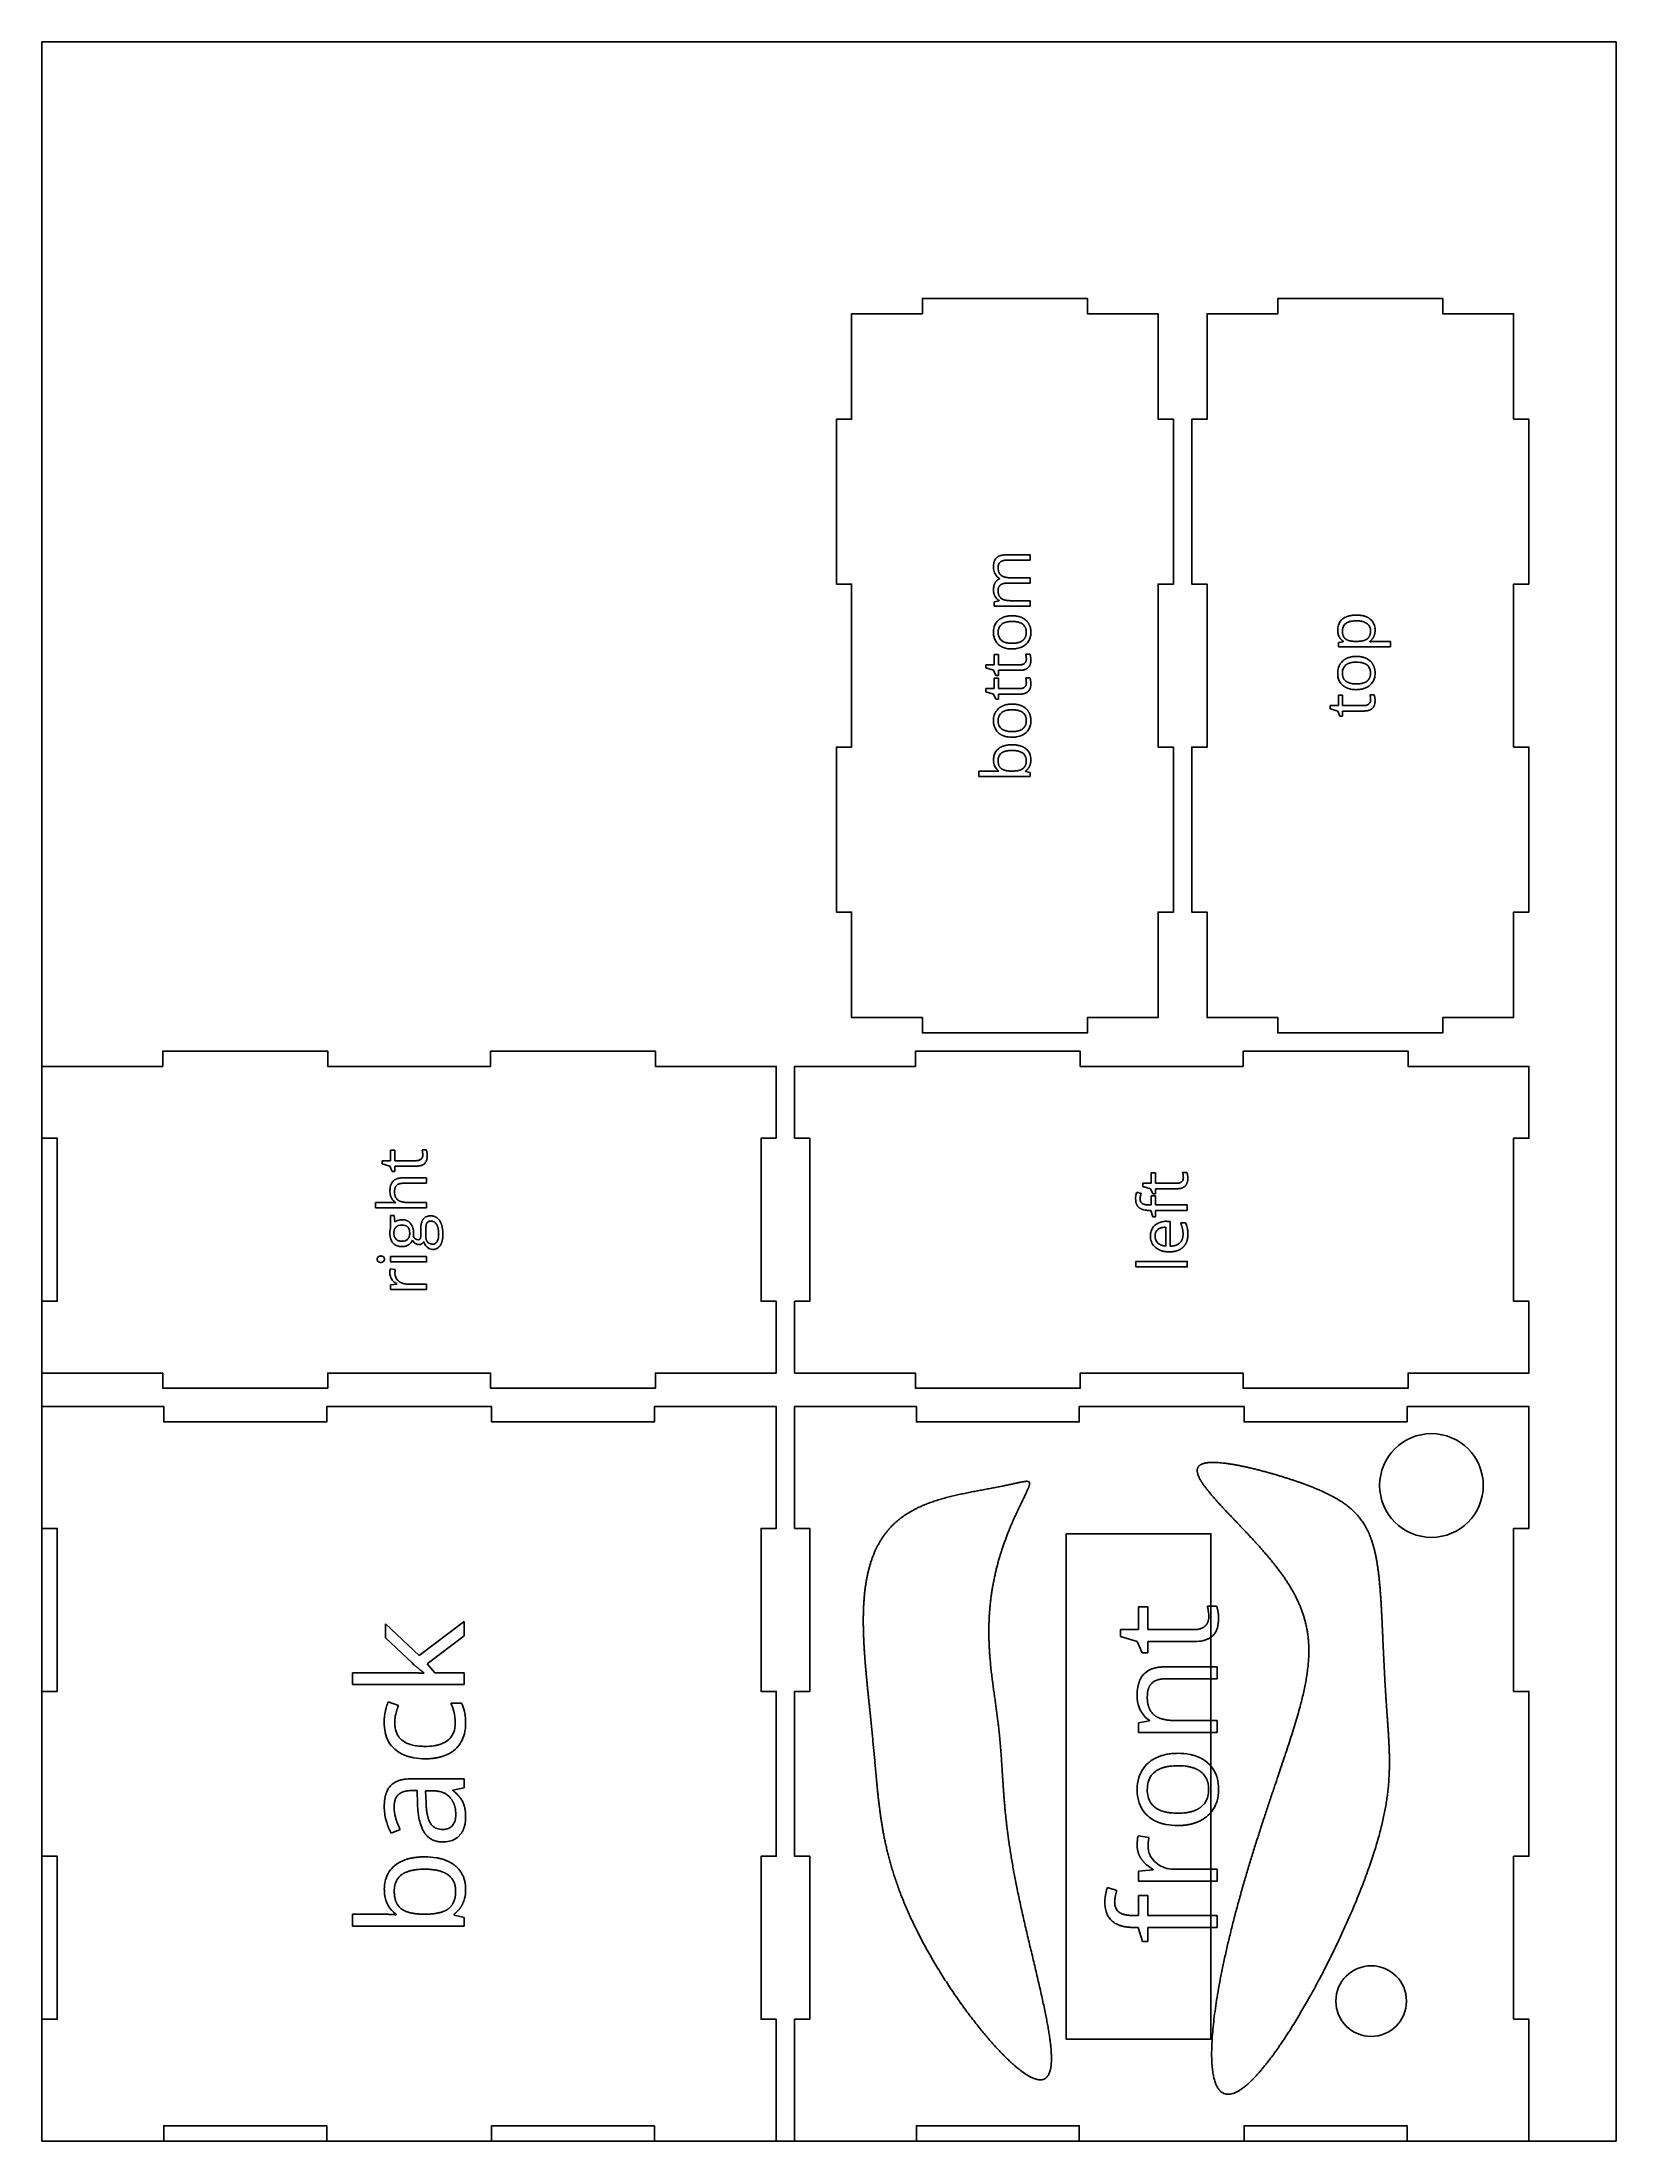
# Model space of a CAD drawing. Header units: millimetres. Extents: x 0 to 225, y 0 to 300.
import ezdxf

# ---------------------------------------------------------------- set-up
doc = ezdxf.new("R2010")
doc.units = ezdxf.units.MM
doc.layers.get('0').update_dxf_attribs({"linetype": 'CONTINUOUS'})

msp = doc.modelspace()

# ---------------------------------------------------------------- linework, layer by layer
for p, q in [((137.9, 226.72), (141.26, 226.72)), ((141.26, 225.94), (137.91, 225.94)), ((141.26, 226.72), (141.26, 225.94)), ((136.88, 223.27), (136.88, 223.3)), ((141.26, 222.65), (137.91, 222.65)), ((138.38, 223.43), (141.26, 223.43)), ((141.26, 223.43), (141.26, 222.65)), ((136.1, 220), (136.81, 220.12)), ((136.1, 219.36), (136.1, 220)), ((141.26, 219.36), (136.1, 219.36)), ((136.81, 220.12), (136.81, 220.16)), ((138.55, 220.14), (141.26, 220.14)), ((141.26, 220.14), (141.26, 219.36)), ((185.31, 214.18), (186.02, 214.29)), ((185.31, 213.55), (185.31, 214.18)), ((192.78, 213.55), (185.31, 213.55)), ((186.02, 214.29), (186.02, 214.33)), ((187.71, 214.33), (187.89, 214.33)), ((189.8, 214.33), (189.8, 214.27)), ((190.66, 214.33), (192.78, 214.33)), ((192.78, 214.33), (192.78, 213.55)), ((134.91, 210.53), (134.91, 210.98)), ((134.91, 210.98), (136.1, 210.98)), ((136.01, 210.2), (134.91, 210.53)), ((136.33, 209.46), (136.01, 210.2)), ((136.1, 210.98), (136.1, 212.47)), ((136.1, 212.47), (136.71, 212.47)), ((136.71, 212.47), (136.71, 210.98)), ((136.71, 210.98), (139.75, 210.98)), ((139.78, 210.2), (136.71, 210.2)), ((136.71, 210.2), (136.71, 209.46)), ((140.62, 212.51), (141.21, 212.51)), ((134.91, 207.12), (134.91, 207.58)), ((134.91, 207.58), (136.1, 207.58)), ((136.01, 206.79), (134.91, 207.12)), ((136.1, 209.07), (136.71, 209.07)), ((136.1, 207.58), (136.1, 209.07)), ((136.71, 209.46), (136.33, 209.46)), ((136.71, 209.07), (136.71, 207.58)), ((136.71, 207.58), (139.75, 207.58)), ((140.62, 209.11), (141.21, 209.11)), ((136.33, 206.06), (136.01, 206.79)), ((136.71, 206.06), (136.33, 206.06)), ((136.71, 206.79), (136.71, 206.06)), ((139.78, 206.79), (136.71, 206.79)), ((184.12, 205.16), (185.31, 205.16)), ((184.12, 204.71), (184.12, 205.16)), ((185.22, 204.38), (184.12, 204.71)), ((185.54, 203.64), (185.22, 204.38)), ((185.31, 205.16), (185.31, 206.66)), ((185.31, 206.66), (185.92, 206.66)), ((185.92, 206.66), (185.92, 205.16)), ((185.92, 205.16), (188.95, 205.16)), ((188.99, 204.38), (185.92, 204.38)), ((185.92, 204.38), (185.92, 203.64)), ((189.82, 206.69), (190.42, 206.69)), ((185.92, 203.64), (185.54, 203.64)), ((133.94, 195.01), (133.94, 195.79)), ((133.94, 195.79), (135.72, 195.79)), ((141.26, 195.01), (133.94, 195.01)), ((136.79, 195.76), (136.79, 195.79)), ((140.6, 195.79), (140.6, 195.74)), ((140.6, 195.74), (141.26, 195.57)), ((141.26, 195.57), (141.26, 195.01)), ((49.83, 141.6), (50.43, 141.6)), ((49.83, 140.11), (49.83, 141.6)), ((50.43, 141.6), (50.43, 140.11)), ((54.34, 141.64), (54.94, 141.64)), ((48.63, 140.11), (49.83, 140.11)), ((48.63, 139.66), (48.63, 140.11)), ((49.73, 139.33), (48.63, 139.66)), ((50.06, 138.59), (49.73, 139.33)), ((50.43, 138.59), (50.06, 138.59)), ((50.43, 140.11), (53.47, 140.11)), ((53.5, 139.33), (50.43, 139.33)), ((50.43, 139.33), (50.43, 138.59)), ((158.54, 136.88), (158.54, 138.37)), ((158.54, 138.37), (159.15, 138.37)), ((159.15, 138.37), (159.15, 136.88)), ((163.06, 138.41), (163.65, 138.41)), ((51.62, 137.66), (54.98, 137.66)), ((54.98, 136.88), (51.65, 136.88)), ((54.98, 137.66), (54.98, 136.88)), ((156.49, 135.63), (157.12, 135.42)), ((157.35, 136.88), (158.54, 136.88)), ((157.35, 136.43), (157.35, 136.88)), ((158.45, 136.1), (157.35, 136.43)), ((158.77, 135.36), (158.45, 136.1)), ((158.54, 133.79), (158.54, 135.1)), ((158.54, 135.1), (159.15, 135.1)), ((159.15, 135.36), (158.77, 135.36)), ((159.15, 136.88), (162.19, 136.88)), ((159.15, 136.1), (159.15, 135.36)), ((162.22, 136.1), (159.15, 136.1)), ((159.15, 135.1), (159.15, 133.79)), ((47.66, 133.35), (47.66, 134.14)), ((47.66, 134.14), (49.88, 134.14)), ((54.98, 133.35), (47.66, 133.35)), ((49.83, 130.51), (49.83, 132.3)), ((49.83, 132.3), (50.32, 132.3)), ((50.32, 132.3), (50.43, 131.34)), ((50.54, 134.1), (50.54, 134.15)), ((52.29, 134.14), (54.98, 134.14)), ((54.98, 134.14), (54.98, 133.35)), ((158.21, 133.79), (158.54, 133.79)), ((158.52, 133.01), (158.23, 133.01)), ((158.8, 132.08), (158.52, 133.01)), ((159.15, 132.08), (158.8, 132.08)), ((159.15, 133.79), (163.7, 133.79)), ((159.15, 133.01), (159.15, 132.08)), ((163.7, 133.01), (159.15, 133.01)), ((163.7, 133.79), (163.7, 133.01)), ((54.16, 129.58), (54.16, 130.49)), ((54.87, 130.24), (54.87, 129.31)), ((160.63, 127.91), (160.63, 130.61)), ((160.77, 131.44), (161.26, 131.44)), ((161.26, 131.44), (161.26, 127.89)), ((162.76, 131.22), (163.46, 131.22)), ((49.79, 124.67), (50.51, 124.56)), ((49.83, 122.35), (50.78, 122.44)), ((49.83, 121.7), (49.83, 122.35)), ((54.98, 121.7), (49.83, 121.7)), ((50.78, 122.44), (50.78, 122.48)), ((52.22, 122.48), (54.98, 122.48)), ((54.98, 122.48), (54.98, 121.7)), ((156.75, 76.36), (158.08, 76.36)), ((156.75, 73.1), (156.75, 76.36)), ((158.08, 76.36), (158.08, 73.1)), ((166.59, 76.44), (167.89, 76.44)), ((49.12, 73.92), (53.9, 69.37)), ((49.12, 71.9), (49.12, 73.92)), ((53.9, 69.37), (60.35, 74.24)), ((60.35, 72.18), (55.04, 68.21)), ((60.35, 74.24), (60.35, 72.18)), ((154.15, 73.1), (156.75, 73.1)), ((154.15, 72.11), (154.15, 73.1)), ((156.55, 71.4), (154.15, 72.11)), ((158.08, 73.1), (164.69, 73.1)), ((52.96, 68.28), (49.12, 71.9)), ((157.26, 69.79), (156.55, 71.4)), ((158.08, 69.79), (157.26, 69.79)), ((158.08, 71.4), (158.08, 69.79)), ((164.76, 71.4), (158.08, 71.4)), ((44.4, 65.25), (44.4, 66.93)), ((44.4, 66.93), (52.86, 66.93)), ((54.6, 66.85), (54.6, 66.93)), ((55.04, 68.21), (56.15, 66.93)), ((56.15, 66.93), (60.35, 66.93)), ((60.35, 66.93), (60.35, 65.25)), ((160.66, 67.78), (167.99, 67.78)), ((167.99, 66.08), (160.72, 66.08)), ((167.99, 67.78), (167.99, 66.08)), ((60.35, 65.25), (44.4, 65.25)), ((49.5, 62.75), (50.94, 62.23)), ((58.47, 62.59), (59.97, 62.59)), ((156.75, 59.77), (158.29, 60.05)), ((158.29, 60.05), (158.29, 60.13)), ((162.1, 60.09), (167.99, 60.09)), ((167.99, 60.09), (167.99, 58.39)), ((156.75, 58.39), (156.75, 59.77)), ((167.99, 58.39), (156.75, 58.39)), ((52.69, 51.75), (60.35, 51.75)), ((60.35, 51.75), (60.35, 50.49)), ((53.62, 50.09), (52.92, 50.09)), ((53.68, 48.19), (53.62, 50.09)), ((54.83, 50.05), (54.9, 48.35)), ((55.84, 50.05), (54.83, 50.05)), ((60.35, 50.49), (58.75, 50.15)), ((58.75, 50.15), (58.75, 50.07)), ((51.2, 44.53), (49.9, 44)), ((156.67, 43.61), (158.25, 43.37)), ((152.29, 36.24), (153.65, 35.8)), ((156.75, 38.55), (158.84, 38.74)), ((156.75, 37.14), (156.75, 38.55)), ((167.99, 37.14), (156.75, 37.14)), ((158.84, 38.74), (158.84, 38.82)), ((161.96, 38.84), (167.99, 38.84)), ((167.99, 38.84), (167.99, 37.14)), ((156.75, 35.09), (158.08, 35.09)), ((156.75, 32.23), (156.75, 35.09)), ((158.08, 35.09), (158.08, 32.23)), ((44.4, 30.72), (44.4, 32.42)), ((44.4, 32.42), (48.28, 32.42)), ((60.35, 30.72), (44.4, 30.72)), ((50.61, 32.34), (50.61, 32.42)), ((58.91, 32.42), (58.91, 32.3)), ((58.91, 32.3), (60.35, 31.94)), ((60.35, 31.94), (60.35, 30.72)), ((156.03, 32.23), (156.75, 32.23)), ((156.69, 30.53), (156.07, 30.53)), ((157.31, 28.52), (156.69, 30.53)), ((158.08, 32.23), (167.99, 32.23)), ((158.08, 30.53), (158.08, 28.52)), ((167.99, 30.53), (158.08, 30.53)), ((167.99, 32.23), (167.99, 30.53)), ((158.08, 28.52), (157.31, 28.52))]:
    msp.add_line(p, q)
for points in [[(225, 0), (225, 300), (0, 300), (0, 0)], [(113.56, 222.51), (115.74, 222.51), (115.74, 199.22), (113.56, 199.22), (113.56, 175.65), (115.74, 175.65), (115.74, 160.57), (125.86, 160.57), (125.86, 158.38), (149.43, 158.38), (149.43, 160.57), (159.55, 160.57), (159.55, 175.65), (161.74, 175.65), (161.74, 199.22), (159.55, 199.22), (159.55, 222.51), (161.74, 222.51), (161.74, 246.08), (159.55, 246.08), (159.55, 261.16), (149.43, 261.16), (149.43, 263.34), (125.86, 263.34), (125.86, 261.16), (115.74, 261.16), (115.74, 246.08), (113.56, 246.08)], [(212.54, 175.65), (212.54, 199.22), (210.36, 199.22), (210.36, 222.51), (212.54, 222.51), (212.54, 246.08), (210.36, 246.08), (210.36, 261.16), (200.23, 261.16), (200.23, 263.34), (176.67, 263.34), (176.67, 261.16), (166.54, 261.16), (166.54, 246.08), (164.36, 246.08), (164.36, 222.51), (166.54, 222.51), (166.54, 199.22), (164.36, 199.22), (164.36, 175.65), (166.54, 175.65), (166.54, 160.57), (176.67, 160.57), (176.67, 158.38), (200.23, 158.38), (200.23, 160.57), (210.36, 160.57), (210.36, 175.65)], [(104.96, 143.32), (104.96, 153.58), (87.69, 153.58), (87.69, 155.76), (64.12, 155.76), (64.12, 153.58), (40.84, 153.58), (40.84, 155.76), (17.27, 155.76), (17.27, 153.58), (0, 153.58), (0, 143.32), (2.18, 143.32), (2.18, 120.03), (0, 120.03), (0, 109.76), (17.27, 109.76), (17.27, 107.58), (40.84, 107.58), (40.84, 109.76), (64.12, 109.76), (64.12, 107.58), (87.69, 107.58), (87.69, 109.76), (104.96, 109.76), (104.96, 120.03), (102.78, 120.03), (102.78, 143.32)], [(124.85, 153.58), (107.58, 153.58), (107.58, 143.32), (109.76, 143.32), (109.76, 120.03), (107.58, 120.03), (107.58, 109.76), (124.85, 109.76), (124.85, 107.58), (148.42, 107.58), (148.42, 109.76), (171.7, 109.76), (171.7, 107.58), (195.27, 107.58), (195.27, 109.76), (212.54, 109.76), (212.54, 120.03), (210.36, 120.03), (210.36, 143.32), (212.54, 143.32), (212.54, 153.58), (195.27, 153.58), (195.27, 155.76), (171.7, 155.76), (171.7, 153.58), (148.42, 153.58), (148.42, 155.76), (124.85, 155.76)], [(54.98, 126.42), (54.98, 125.64), (49.83, 125.64), (49.83, 126.42)], [(156.38, 124.93), (156.38, 125.71), (163.7, 125.71), (163.7, 124.93)], [(2.18, 64.26), (0, 64.26), (0, 40.7), (2.18, 40.7), (2.18, 17.41), (0, 17.41), (0, 0), (17.41, 0), (17.41, 2.18), (40.7, 2.18), (40.7, 0), (64.26, 0), (64.26, 2.18), (87.55, 2.18), (87.55, 0), (104.96, 0), (104.96, 17.41), (102.78, 17.41), (102.78, 40.7), (104.96, 40.7), (104.96, 64.26), (102.78, 64.26), (102.78, 87.55), (104.96, 87.55), (104.96, 104.96), (87.55, 104.96), (87.55, 102.78), (64.26, 102.78), (64.26, 104.96), (40.7, 104.96), (40.7, 102.78), (17.41, 102.78), (17.41, 104.96), (0, 104.96), (0, 87.55), (2.18, 87.55)], [(195.13, 104.96), (195.13, 102.78), (171.84, 102.78), (171.84, 104.96), (148.28, 104.96), (148.28, 102.78), (124.99, 102.78), (124.99, 104.96), (107.58, 104.96), (107.58, 87.55), (109.76, 87.55), (109.76, 64.26), (107.58, 64.26), (107.58, 40.7), (109.76, 40.7), (109.76, 17.41), (107.58, 17.41), (107.58, 0), (124.99, 0), (124.99, 2.18), (148.28, 2.18), (148.28, 0), (171.84, 0), (171.84, 2.18), (195.13, 2.18), (195.13, 0), (212.54, 0), (212.54, 17.41), (210.36, 17.41), (210.36, 40.7), (212.54, 40.7), (212.54, 64.26), (210.36, 64.26), (210.36, 87.55), (212.54, 87.55), (212.54, 104.96)], [(146.38, 86.79), (167.1, 86.79), (167.1, 14.57), (146.38, 14.57)]]:
    msp.add_lwpolyline(points, close=True)
for centre, radius in [((198.62, 93.69), 7.41), ((190, 20), 5.05)]:
    msp.add_circle(centre, radius)
at = {"extrusion": (0, 0, -1)}
for centre, radius, start, end in [((-137.36, 225.36), 1.29, 27.3455, 45.7643), ((-137.52, 225.05), 0.822, 16.8682, 48.9861), ((-137.88, 223.13), 3.58, 82.2913, 90.2641), ((-138.47, 224.97), 2.47, -6.292, 0.0351), ((-138.57, 221.71), 2.56, -0.5195, 12.4742), ((-137.99, 224.9), 1.98, 332.0013, 354.1317), ((-137.97, 224.9), 1.96, 329.978, 331.762), ((-137.7, 224.72), 1.63, 299.849, 330.6424), ((-138.49, 224.86), 1.81, -0.2651, 3.9881), ((-138.68, 224.84), 2.01, -11.2354, 0.5146), ((-137.9, 224.78), 1.29, 288.7422, 308.938), ((-138.38, 227.81), 4.38, 269.9485, 270.0515), ((-137.59, 221.48), 1.53, 300.4789, 332.9063), ((-137.74, 221.29), 1.02, 307.7416, 326.3289), ((-137.9, 221.53), 1.31, 288.5285, 306.8541), ((-138.54, 225.58), 5.44, 269.8622, 271.7858), ((-138.63, 215.66), 2.62, -0.5203, 16.5248), ((-138.08, 215.82), 2.04, 16.7512, 48.8112), ((-137.97, 215.77), 1.28, 9.6014, 52.012), ((-138.68, 213.41), 4.58, 88.4183, 89.9687), ((-138.69, 213.07), 4.11, 89.8169, 96.4727), ((-139.18, 215.45), 1.68, 107.3814, 127.0024), ((-139.42, 215.78), 1.26, 127.339, 165.4156), ((-139.19, 215.74), 2.18, 120.2451, 131.8586), ((-138.89, 215.64), 1.81, 165.2865, 180.5648), ((-187.61, 215.97), 2.39, -0.5371, 15.8432), ((-187.01, 216.14), 1.77, 15.9673, 51.9456), ((-187.56, 215.84), 1.68, -0.2049, 5.8506), ((-187.1, 215.91), 1.22, 4.8091, 54.5838), ((-187.36, 215.68), 2.35, 52.0922, 73.6543), ((-187.37, 215.56), 1.66, 54.0797, 70.0692), ((-187.85, 213.34), 3.94, 82.169, 90.3204), ((-187.88, 213), 5.09, 85.0175, 90.0222), ((-188.3, 215.34), 1.89, 105.9239, 124.4869), ((-188.49, 215.61), 1.56, 124.1476, 125.9935), ((-188.59, 215.87), 1.32, 157.9589, 180.778), ((-188.71, 216.07), 1.85, 128.596, 175.9214), ((-187.91, 215.94), 2.65, 174.2989, 179.9188), ((-139.04, 215.62), 3.03, -10.1195, 0.2273), ((-138.1, 215.42), 2.07, 312.0068, 350.819), ((-138.64, 215.62), 1.97, -0.3108, 10.6762), ((-138.53, 215.59), 1.86, -13.8745, 0.5312), ((-137.94, 215.44), 1.24, 307.7004, 346.5301), ((-138.15, 215.74), 1.62, 287.5599, 307.0424), ((-138.65, 217.31), 4.06, 269.6449, 280.7901), ((-138.69, 217.16), 3.91, 260.8427, 270.1555), ((-138.86, 216.16), 2.89, 244.7286, 261.1278), ((-139.2, 215.77), 1.64, 233.0656, 249.8809), ((-138.99, 215.86), 2.57, 241.6786, 244.4777), ((-139.22, 215.47), 2.11, 211.3221, 242.1989), ((-139.17, 215.5), 2.18, 196.7237, 211.1633), ((-138.85, 215.59), 2.51, 179.6206, 196.4852), ((-187.75, 215.94), 2.53, -7.9723, 0.1396), ((-187.18, 215.85), 1.96, 335.0863, 352.2693), ((-186.87, 215.73), 1.63, 317.6576, 334.5579), ((-187.23, 216.05), 2.1, 305.1014, 317.6576), ((-187.91, 219.49), 5.16, 264.318, 270.2488), ((-188.73, 215.63), 1.18, 232.6277, 241.6376), ((-190.72, 206.94), 7.39, 82.8517, 87.1076), ((-187.4, 215.85), 2.51, 180.0318, 183.7014), ((-190.68, 208.13), 6.19, 86.95, 89.8198), ((-139.76, 212.55), 1.57, 260.2478, 270.3797), ((-139.96, 211.77), 0.757, 228.6647, 243.9593), ((-139.98, 211.74), 0.726, 187.6423, 228.4099), ((-139.48, 212.22), 1.17, 165.7514, 166.2789), ((-139.67, 211.8), 1.04, 179.9249, 188.7816), ((-140.52, 212.18), 0.769, 154.8428, 162.1265), ((-139.35, 211.64), 2, 177.731, 178.4817), ((-187.84, 209.84), 2.62, -0.5203, 16.5248), ((-187.28, 210), 2.04, 16.7507, 48.811), ((-187.85, 209.81), 1.97, -0.3108, 10.6762), ((-187.18, 209.96), 1.28, 9.6014, 52.012), ((-187.89, 207.59), 4.58, 88.4183, 89.9687), ((-187.9, 207.25), 4.11, 89.8169, 96.4727), ((-188.38, 209.63), 1.68, 107.3817, 127.0033), ((-188.63, 209.97), 1.26, 127.34, 165.4162), ((-188.4, 209.92), 2.18, 120.2464, 131.8601), ((-188.09, 209.82), 1.81, 165.2865, 180.5644), ((-139.76, 209.15), 1.57, 260.245, 270.377), ((-139.96, 208.37), 0.757, 228.6613, 243.9565), ((-139.98, 208.34), 0.726, 187.7219, 228.4241), ((-139.48, 208.82), 1.17, 165.7514, 166.2789), ((-139.67, 208.4), 1.04, 179.8779, 188.7822), ((-140.52, 208.78), 0.769, 155, 162.3448), ((-139.35, 208.24), 2, 177.7792, 178.5547), ((-188.25, 209.81), 3.03, -10.1195, 0.2273), ((-187.3, 209.6), 2.07, 312.0068, 350.819), ((-187.74, 209.78), 1.86, -13.8745, 0.5308), ((-187.14, 209.62), 1.24, 307.7004, 346.5301), ((-187.36, 209.93), 1.62, 287.5611, 307.0438), ((-187.86, 211.49), 4.06, 269.6449, 280.7901), ((-187.9, 211.35), 3.91, 260.8415, 270.1543), ((-188.07, 210.34), 2.89, 244.7295, 261.1286), ((-188.41, 209.95), 1.64, 233.0656, 249.8809), ((-188.2, 210.05), 2.57, 241.6786, 244.4777), ((-188.43, 209.66), 2.11, 211.3221, 242.1989), ((-188.38, 209.68), 2.18, 196.7237, 211.1633), ((-188.05, 209.77), 2.51, 179.6206, 196.4852), ((-138.08, 203.19), 2.04, 16.7856, 48.8244), ((-137.97, 203.15), 1.28, 9.5555, 52.0023), ((-138.68, 200.78), 4.58, 88.4183, 89.9687), ((-138.69, 200.45), 4.11, 89.8185, 96.4743), ((-139.18, 202.82), 1.68, 107.3099, 126.9169), ((-139.42, 203.16), 1.26, 127.3553, 165.4671), ((-139.19, 203.11), 2.18, 120.2451, 131.8586), ((-188.96, 206.73), 1.57, 260.245, 270.377), ((-189.17, 205.95), 0.757, 228.6647, 243.9593), ((-189.19, 205.93), 0.726, 187.6423, 228.4099), ((-188.69, 206.41), 1.17, 165.7346, 166.2615), ((-188.87, 205.99), 1.04, 179.9249, 188.7816), ((-189.73, 206.37), 0.769, 154.8428, 162.1265), ((-188.56, 205.82), 2, 177.731, 178.4817), ((-138.63, 203.04), 2.62, -0.5203, 16.5248), ((-139.04, 203), 3.03, -10.1195, 0.2276), ((-138.1, 202.8), 2.07, 312.0068, 350.8186), ((-138.64, 203), 1.97, -0.2863, 10.6755), ((-138.53, 202.97), 1.86, -13.8745, 0.5308), ((-137.94, 202.81), 1.24, 307.7152, 346.5804), ((-138.15, 203.12), 1.62, 287.5611, 307.0438), ((-139.2, 203.14), 1.64, 233.0641, 249.8796), ((-139.22, 202.85), 2.11, 211.3214, 242.1985), ((-138.89, 203.01), 1.81, 165.2865, 180.5644), ((-139.17, 202.88), 2.18, 196.7719, 211.1901), ((-138.85, 202.96), 2.51, 179.6012, 196.4857), ((-138.41, 197.43), 2.39, -0.532, 15.7889), ((-137.83, 197.59), 1.79, 15.9021, 51.4271), ((-137.83, 197.46), 1.14, 10.1927, 54.4358), ((-138.65, 204.69), 4.06, 269.5818, 280.7258), ((-138.66, 194.54), 5.01, 84.648, 90.1857), ((-138.69, 204.54), 3.91, 260.9212, 270.233), ((-138.86, 203.53), 2.89, 244.6685, 261.0728), ((-139.19, 196.89), 1.79, 106.3554, 123.2994), ((-138.99, 203.24), 2.57, 241.6841, 244.4831), ((-139.56, 197.45), 1.12, 123.1436, 163.986), ((-139.5, 197.54), 1.85, 128.596, 175.9214), ((-138.69, 197.41), 2.67, -6.8821, 0.057), ((-137.81, 197.25), 1.78, 304.9202, 354.8369), ((-138.48, 197.31), 1.81, -0.4132, 11.2962), ((-138.69, 200.96), 5.16, 264.2235, 270.1549), ((-139.52, 197.09), 1.18, 232.6277, 241.6376), ((-139.14, 197.33), 1.56, 164.1137, 180.5764), ((-138.19, 197.32), 2.51, 180.0119, 183.7013), ((-138.71, 197.41), 2.65, 174.2991, 179.938), ((-53.2, 141.35), 1.17, 165.7002, 166.2273), ((-54.24, 141.32), 0.769, 154.9976, 162.3415), ((-53.48, 141.68), 1.57, 260.2462, 270.3463), ((-53.68, 140.9), 0.757, 228.6609, 243.9558), ((-53.7, 140.87), 0.726, 187.6421, 228.4095), ((-53.39, 140.93), 1.04, 179.6155, 188.4679), ((-53.08, 140.83), 2, 179.6125, 180.3875), ((-161.92, 138.12), 1.17, 165.7346, 166.2615), ((-162.96, 138.09), 0.769, 154.8404, 162.1232), ((-52.91, 135.79), 3.17, -0.323, 9.3361), ((-52.76, 135.68), 2.36, -10.3547, 0.4157), ((-51.33, 135.91), 0.929, 47.6737, 67.3092), ((-158.84, 134.65), 2.52, 0.2907, 8.418), ((-161.33, 134.17), 5.06, 13.962, 16.7649), ((-162.2, 138.45), 1.57, 260.2462, 270.3465), ((-162.4, 137.67), 0.757, 228.4385, 243.7704), ((-162.42, 137.64), 0.726, 187.7207, 228.4239), ((-162.11, 137.7), 1.04, 179.6155, 188.4679), ((-161.79, 137.61), 2, 179.6249, 180.3751), ((-51.66, 135.66), 1.91, 329.5858, 333.3213), ((-51.37, 135.47), 1.56, 301.997, 330.1478), ((-50.11, 131.07), 3.06, 95.0802, 98.0814), ((-51.55, 135.34), 1.09, 310.3872, 331.5917), ((-55.42, 131.08), 1.14, 38.1155, 81.4221), ((-55.53, 130.51), 1.72, 80.3114, 90.3005), ((-158.7, 134.65), 2.37, -9.8501, 0.4222), ((-158.65, 134.65), 1.68, 0.2019, 6.9227), ((-158.03, 134.64), 1.05, -13.244, 0.6509), ((-157.66, 134.55), 0.676, 305.6252, 347.225), ((-157.78, 134.74), 0.904, 287.8393, 304.9609), ((-158.19, 136.17), 3.17, 269.3575, 282.4511), ((-158.21, 137.47), 3.69, 269.9452, 271.764), ((-53.18, 129.78), 3.45, -4.0788, 0.0015), ((-51.94, 129.74), 1.64, -11.255, 0.5145), ((-51.22, 130.35), 1.27, 51.5796, 60.48), ((-51.23, 129.54), 0.899, 314.9496, 327.4092), ((-51.4, 130.17), 1.5, 69.1268, 83.2609), ((-51.44, 129.23), 1.68, 74.9244, 90.77), ((-51.46, 129.75), 1.93, 82.8874, 90.0385), ((-51.48, 129.33), 1.58, 89.2486, 104.5592), ((-50.87, 129.79), 1.7, 165.6036, 180.7549), ((-51.36, 130.03), 1.73, 139.3869, 165.1021), ((-51, 129.69), 2.12, 186.4306, 190.3208), ((-54.32, 129.95), 1.39, 321.5378, 332.5428), ((-50.61, 129.74), 2.51, 179.939, 186.5924), ((-49.73, 129.74), 3.39, 177.0918, 180.0434), ((-53.59, 129.25), 0.548, 195.2298, 209.0765), ((-57.36, 130.51), 3.2, -0.2524, 8.4825), ((-59.84, 130.25), 4.97, -0.0738, 3.5637), ((-56.66, 129.3), 1.8, -9.9696, 0.3919), ((-55.45, 130.96), 0.493, 31.8555, 58.4566), ((-55.6, 130.42), 1.06, 79.0462, 90.4772), ((-52.77, 129.54), 3.94, 179.9555, 180.0445), ((-55.32, 130.49), 1.86, 144.5089, 145.4954), ((-51.11, 129.57), 6.19, 173.393, 180.2553), ((-52.92, 129.52), 4.38, 179.7234, 187.4293), ((-160.83, 129.37), 2.38, -0.5182, 15.8147), ((-161.21, 129.34), 2.76, -3.8133, 0.141), ((-160.45, 129.24), 2, 309.4546, 357.5246), ((-160.28, 129.52), 1.81, 15.9677, 48.7796), ((-160.52, 129.24), 2.18, 48.8219, 78.3693), ((-160.71, 129.34), 1.61, -0.2853, 10.3699), ((-160.64, 129.32), 1.54, -16.21, 0.5475), ((-160.19, 129.46), 1.07, 9.3192, 49.8527), ((-160.27, 129.35), 1.21, 50.3917, 66.6242), ((-160.75, 128.27), 3.18, 77.9573, 90.3897), ((-160.61, 127.95), 2.66, 81.0564, 90.3067), ((-159.16, 129.36), 4.69, 156.52, 162.1127), ((-160.21, 129.7), 3.59, 162.1985, 168.0783), ((-160.51, 129.77), 3.28, 168.2798, 174.0436), ((-48.51, 126.04), 0.597, 355.562, 359.3413), ((-48.55, 126.09), 0.381, 117.6168, 136.2801), ((-48.5, 126.04), 0.456, 135.7547, 180.8554), ((-48.46, 126.03), 0.496, 179.4809, 199.6339), ((-51.43, 129.44), 1.66, 318.4643, 343.7877), ((-51.29, 129.34), 1.48, 282.6731, 317.6793), ((-51.25, 129.57), 0.937, 286.9642, 314.425), ((-51.48, 130.09), 2.26, 269.5153, 283.1844), ((-51.47, 130.66), 2.05, 269.6796, 274.4344), ((-51.49, 130.13), 1.52, 258.4912, 270.553), ((-51.49, 129.81), 1.97, 266.1794, 269.8395), ((-51.54, 129.45), 1.62, 237.733, 266.9892), ((-51.68, 129.47), 0.836, 222.1345, 235.9612), ((-51.49, 129.52), 1.7, 234.1883, 237.6076), ((-51.69, 129.26), 1.37, 202.5212, 234.8191), ((-55.05, 130.02), 2.45, 324.3973, 328.5335), ((-53.83, 128.91), 0.791, 288.7289, 305.5615), ((-53.75, 129.4), 0.588, 269.7429, 302.4374), ((-53.85, 129.01), 0.894, 269.3939, 288.18), ((-53.75, 129.21), 0.404, 251.4665, 270.598), ((-53.87, 129.01), 0.897, 267.4326, 270.3902), ((-53.88, 128.84), 0.724, 234.6808, 267.8383), ((-53.7, 129.22), 0.433, 212.8825, 214.5481), ((-53.73, 129.02), 0.963, 231.5737, 233.2794), ((-53.84, 128.91), 0.811, 204.5068, 233.3919), ((-56.47, 128.99), 1.93, 335.8102, 347.6373), ((-55.95, 128.75), 1.36, 311.6205, 336.1594), ((-55.84, 128.62), 1.19, 268.9978, 311.6284), ((-55.74, 129.02), 0.823, 280.9408, 319.1719), ((-55.84, 129.43), 1.25, 269.6245, 281.7586), ((-55.86, 128.97), 0.784, 249.1008, 270.8076), ((-55.87, 129.08), 1.65, 267.337, 270.3726), ((-55.41, 129.18), 1.25, 195.5324, 210.9037), ((-160.31, 129.23), 1.19, 312.0904, 343.5043), ((-160.67, 129.47), 2.31, 301.0876, 309.8922), ((-160.54, 129.49), 1.54, 289.4904, 311.9804), ((-160.91, 130.85), 2.95, 275.4044, 278.0179), ((-161.65, 129.43), 1.47, 227.4586, 243.6891), ((-48.36, 126.01), 0.452, 316.5729, 357.4057), ((-48.3, 125.96), 0.365, 294.0394, 316.1175), ((-48.43, 126.44), 0.866, 269.7711, 279.2937), ((-48.43, 126.49), 0.922, 264.4187, 269.9074), ((-48.51, 126.01), 0.438, 200.0978, 224.7634), ((-53.32, 124.06), 3.59, -0.0678, 5.0612), ((-51.29, 124.05), 1.56, -34.4684, 0.2865), ((-52.35, 124.15), 2.62, 4.9812, 11.5163), ((-51.67, 124.3), 2.02, 310.6628, 325.8521), ((-52.27, 124), 1.83, -0.1189, 2.5047), ((-51.8, 123.99), 1.35, -47.0734, 0.3989), ((-53.87, 123.82), 3.44, 8.3197, 12.5037), ((-52.17, 124.32), 1.85, 311.3466, 314.5595), ((-52.08, 124.77), 2.64, 299.3716, 310.5472), ((-157.63, 74.35), 9.2, 169.5615, 171.117), ((-161.63, 74.98), 5.15, 171.1726, 171.7623), ((-161.2, 74.91), 5.59, 171.7002, 180.1215), ((-166.37, 75.72), 1.67, 154.7205, 162.0277), ((-160.83, 74.43), 7.38, 170.6603, 174.4252), ((-164.71, 76.52), 3.43, 260.2975, 270.4094), ((-165.15, 74.82), 1.65, 228.583, 243.8459), ((-163.75, 74.59), 4.44, 179.1265, 196.2226), ((-163.83, 74.68), 4.36, 179.6216, 180.3784), ((-164.82, 76.74), 5.35, 257.1486, 270.6374), ((-77.26, 95.59), 36.56, 310.7131, 311.659), ((-159.75, 64.65), 3.06, 25.0878, 43.4049), ((-159.64, 64.69), 2.95, 44.3898, 70.616), ((-163.27, 63.74), 6.72, -0.3544, 9.4399), ((-162.12, 63.69), 5.57, -4.653, 0.0953), ((-161.16, 63.59), 4.61, 334.4443, 355.6667), ((-162.51, 63.51), 4.51, -0.153, 5.9712), ((-163.14, 63.46), 5.15, -10.3627, 0.424), ((-160.04, 63.96), 2.02, 47.64, 67.2727), ((-56.59, 59.85), 7.68, 0.068, 12.246), ((-57.4, 59.71), 8.49, 11.9989, 15.2737), ((-57.42, 59.46), 7.03, 8.2448, 12.6776), ((-59.39, 59.03), 9.04, 12.5863, 15.2557), ((-57.98, 59.43), 7.57, 15.1398, 21.6937), ((-50.33, 59.24), 8.79, 157.6385, 163.9572), ((-51.95, 59.67), 7.12, 163.7165, 179.7379), ((-55.66, 60.4), 4.84, 153.0797, 167.9825), ((-160.74, 63.4), 4.14, 332.3622, 334.1612), ((-160.14, 63.04), 3.45, 302.3398, 333.0537), ((-160.52, 62.73), 2.4, 310.7803, 331.4276), ((-162.09, 70.99), 10.9, 269.9773, 271.9198), ((-55.59, 59.81), 6.68, -12.1828, 0.408), ((-53.38, 59.28), 4.41, 311.6932, 348.5136), ((-54.19, 59.81), 3.77, 0.1757, 2.472), ((-55.86, 60.06), 3.53, 233.3424, 249.5731), ((-56.34, 59.39), 2.7, 188.688, 233.012), ((-54.95, 59.69), 4.12, 179.7511, 189.8904), ((-56.18, 59.19), 4.31, 193.2022, 228.2024), ((-54.2, 59.7), 6.36, 179.5381, 193.6039), ((-53.55, 59.51), 4.69, 297.3001, 311.3391), ((-54.75, 64.02), 9.39, 269.6453, 280.1196), ((-54.75, 65.8), 9.4, 269.7927, 275.417), ((-54.83, 64.64), 8.24, 261.9424, 270.3137), ((-54.81, 64.92), 10.29, 265.9782, 270.0192), ((-55.82, 59.68), 4.92, 228.8369, 253.9536), ((-161.05, 50.66), 4.45, 16.7927, 48.8613), ((-162.42, 46.62), 8.79, 89.6221, 100.8302), ((-163.48, 50.49), 4.75, 120.2397, 131.8528), ((-163.62, 50.65), 4.54, 131.9953, 171.0997), ((-51.79, 48.94), 2.69, 43.3148, 70.7395), ((-52.66, 45.06), 6.7, 83.3197, 90.1819), ((-162.27, 50.33), 5.72, -0.5874, 16.4637), ((-162.29, 50.24), 4.29, -0.288, 10.6777), ((-160.83, 50.57), 2.8, 9.5913, 52.0308), ((-161.24, 50), 3.5, 52.5528, 69.9701), ((-162.32, 45.15), 8.49, 82.1048, 90.2946), ((-162.39, 44.68), 8.96, 89.7918, 96.4558), ((-163.98, 50.59), 2.75, 127.3785, 165.427), ((-162.82, 50.28), 3.95, 165.2445, 180.5289), ((-161.59, 50.23), 6.61, 170.213, 180.2668), ((-51.97, 48.84), 2.9, 21.7165, 42.1497), ((-52.14, 48.26), 1.73, 18.9439, 47.2528), ((-52.9, 45.2), 4.89, 81.9555, 90.2563), ((-55.85, 44.69), 5.36, 89.9112, 90.0888), ((-56.24, 47.16), 2.85, 102.5689, 135.8326), ((-56.23, 47.18), 2.84, 136.1639, 143.017), ((-54.39, 44.53), 7.05, 128.2534, 135.2178), ((-57.33, 47.1), 3.14, 145.2915, 155.636), ((-163.16, 50.24), 6.61, -10.0514, 0.2928), ((-161.09, 49.8), 4.5, 312.0093, 350.8179), ((-162.04, 50.18), 4.05, -13.8712, 0.5384), ((-160.75, 49.84), 2.71, 307.6644, 346.5113), ((-163.95, 49.93), 2.79, 188.3062, 232.7095), ((-162.54, 50.22), 4.23, 179.7356, 189.4781), ((-163.43, 49.98), 4.74, 196.7717, 211.2045), ((-162.73, 50.16), 5.46, 179.5762, 196.4543), ((-56.81, 47.82), 7.88, 345.357, 359.9335), ((-57.84, 48.05), 8.93, 343.4918, 345.5274), ((-56.8, 47.73), 7.84, 331.648, 343.6249), ((-61.44, 49.52), 11.39, 334.0177, 337.7716), ((-57.75, 46.8), 2.61, 328.2964, 336.389), ((-57.09, 46.36), 1.82, 277.5911, 329.0317), ((-57.52, 46.07), 1.52, 220.6656, 227.3253), ((-57.26, 46.28), 1.85, 195.7461, 220.2335), ((-54.47, 46.68), 4.68, 167.9514, 180.4115), ((-55.33, 46.64), 3.83, 179.8951, 183.8738), ((-161.22, 49.96), 4.7, 299.7572, 311.8135), ((-161.21, 50.5), 3.52, 287.6164, 307.0934), ((-162.3, 53.92), 8.83, 269.599, 280.7425), ((-162.32, 55.84), 8.99, 269.7351, 276.972), ((-162.41, 55.46), 8.62, 262.0784, 270.288), ((-163.04, 50.76), 5.59, 241.5453, 244.3389), ((-163.55, 49.92), 4.61, 211.3241, 242.1981), ((-57.26, 47.21), 2.69, 269.7849, 278.7756), ((-57.28, 47.02), 4.28, 257.2874, 270.4382), ((-57.29, 46.96), 2.43, 257.2086, 270.4654), ((-57.64, 45.58), 2.8, 222.5453, 257.921), ((-164.36, 42.28), 7.81, -0.1314, 5.0003), ((-162.26, 42.47), 5.7, 4.9898, 11.5307), ((-161.05, 42.12), 2.95, -47.0888, 0.3755), ((-162.09, 42.14), 3.99, 0.0608, 2.6827), ((-52.87, 36.34), 3.89, 15.9504, 51.453), ((-53.56, 35.46), 5.01, 51.5762, 73.5103), ((-54.78, 30.63), 9.98, 89.6848, 99.3635), ((-161.86, 42.85), 4.03, 311.204, 314.4183), ((-161.76, 42.74), 3.89, 275.4508, 311.0405), ((-54.13, 36), 5.2, -0.5852, 15.7431), ((-54.29, 35.73), 3.94, -0.4114, 11.2859), ((-52.88, 36.06), 2.48, 10.2203, 54.4717), ((-54.66, 28.8), 10.05, 83.7173, 90.2571), ((-162.84, 33.08), 11.01, 13.8565, 16.6543), ((-161.96, 44.01), 5.17, 269.9371, 276.3259), ((-54.75, 35.93), 5.81, -6.8157, 0.1244), ((-52.83, 35.59), 3.87, 304.8971, 354.8108), ((-52.74, 34.98), 2.26, 307.5448, 329.8252), ((-53.1, 35.53), 2.91, 288.7677, 306.6823), ((-56.55, 35.25), 2.57, 232.5311, 241.5359), ((-53.66, 35.73), 5.47, 179.87, 183.5499), ((-56.05, 35.77), 4.49, 194.4104, 203.9803), ((-55.4, 35.92), 5.16, 179.7229, 194.2615), ((-157.41, 34.12), 5.48, 0.2446, 8.3852), ((-156.99, 34.1), 3.66, 0.261, 6.9803), ((-155.63, 34.1), 2.29, -13.4544, 0.4749), ((-154.83, 33.89), 1.47, 305.6521, 347.233), ((-161.51, 33.24), 8.26, 13.4158, 18.0423), ((-48.31, -3.05), 35.47, 89.9506, 91.8866), ((-54.72, 45.53), 13.11, 269.9604, 272.3853), ((-155.1, 34.31), 1.97, 287.866, 304.9583), ((-156.01, 40.27), 8.03, 269.8697, 271.6953)]:
    msp.add_arc(centre, radius, start, end, dxfattribs=at)
for points, degree in [([(136.01, 224.97), (136.01, 225.56), (136.21, 225.95)], 2), ([(136.46, 226.28), (136.79, 226.6), (137.4, 226.68)], 2), ([(136.73, 225.29), (136.69, 225.15), (136.68, 224.99)], 2), ([(137.91, 225.94), (137.29, 225.94), (136.98, 225.67)], 2), ([(136.07, 222.26), (136.24, 222.99), (136.88, 223.27)], 2), ([(136.98, 222.38), (136.67, 222.12), (136.67, 221.56)], 2), ([(136.71, 224.44), (136.8, 224.02), (137.09, 223.78)], 2), ([(137.91, 222.65), (137.29, 222.65), (136.98, 222.38)], 2), ([(137.49, 223.56), (137.85, 223.43), (138.37, 223.43)], 2), ([(136.22, 220.79), (136.01, 221.19), (136.01, 221.69)], 2), ([(136.67, 221.56), (136.67, 221.05), (136.89, 220.73)], 2), ([(137.48, 220.29), (137.84, 220.16), (138.37, 220.15)], 2), ([(138.55, 217.99), (137.41, 217.96), (136.73, 217.36)], 2), ([(138.68, 217.18), (137.69, 217.18), (137.18, 216.79)], 2), ([(140.29, 217.62), (139.65, 217.99), (138.68, 217.99)], 2), ([(139.68, 217.05), (139.44, 217.12), (139.15, 217.16)], 2), ([(141.36, 215.6), (141.36, 216.72), (140.65, 217.36)], 2), ([(186.7, 217.93), (187.04, 218.03), (187.44, 218.07)], 2), ([(187.32, 217.24), (187.03, 217.2), (186.8, 217.11)], 2), ([(188.82, 217.16), (188.41, 217.28), (187.88, 217.28)], 2), ([(187.89, 218.09), (189.16, 218.09), (189.86, 217.52)], 2), ([(189.81, 216.36), (189.69, 216.66), (189.41, 216.87)], 2), ([(136.71, 213.88), (137.18, 213.47), (137.89, 213.33)], 2), ([(137.66, 214.2), (138.08, 214.06), (138.68, 214.06)], 2), ([(138.68, 214.06), (139.32, 214.06), (139.76, 214.23)], 2), ([(140.18, 214.46), (140.7, 214.85), (140.7, 215.62)], 2), ([(185.88, 215.83), (185.88, 215.04), (186.32, 214.69)], 2), ([(186.32, 214.69), (186.76, 214.34), (187.71, 214.33)], 2), ([(188.42, 214.35), (188.96, 214.41), (189.29, 214.59)], 2), ([(189.44, 214.69), (189.86, 215.01), (189.9, 215.69)], 2), ([(190.38, 215.03), (190.19, 214.61), (189.8, 214.33)], 2), ([(190.56, 215.95), (190.56, 215.44), (190.38, 215.03)], 2), ([(141.36, 211.69), (141.36, 210.2), (139.78, 210.2)], 2), ([(140.02, 211), (140.17, 211.03), (140.29, 211.09)], 2), ([(140.68, 212.21), (140.65, 212.39), (140.62, 212.5)], 2), ([(140.71, 211.81), (140.71, 212.01), (140.68, 212.21)], 2), ([(141.25, 212.42), (141.29, 212.31), (141.31, 212.14)], 2), ([(141.31, 212.14), (141.35, 211.91), (141.35, 211.72)], 2), ([(187.76, 212.18), (186.62, 212.14), (185.94, 211.54)], 2), ([(187.89, 211.37), (186.9, 211.37), (186.39, 210.97)], 2), ([(189.5, 211.8), (188.86, 212.18), (187.89, 212.18)], 2), ([(188.89, 211.23), (188.65, 211.31), (188.36, 211.34)], 2), ([(190.56, 209.79), (190.56, 210.91), (189.85, 211.54)], 2), ([(141.36, 208.29), (141.36, 206.79), (139.78, 206.79)], 2), ([(140.02, 207.6), (140.17, 207.63), (140.29, 207.68)], 2), ([(140.68, 208.8), (140.65, 208.99), (140.62, 209.1)], 2), ([(140.71, 208.4), (140.71, 208.61), (140.68, 208.8)], 2), ([(141.25, 209.02), (141.29, 208.9), (141.31, 208.73)], 2), ([(141.31, 208.73), (141.35, 208.5), (141.35, 208.32)], 2), ([(185.92, 208.07), (186.39, 207.65), (187.1, 207.51)], 2), ([(186.87, 208.39), (187.29, 208.25), (187.89, 208.25)], 2), ([(187.89, 208.25), (188.53, 208.25), (188.97, 208.41)], 2), ([(189.39, 208.64), (189.91, 209.04), (189.91, 209.81)], 2), ([(138.55, 205.37), (137.41, 205.34), (136.73, 204.73)], 2), ([(138.68, 204.56), (137.69, 204.56), (137.18, 204.16)], 2), ([(140.29, 204.99), (139.65, 205.37), (138.68, 205.37)], 2), ([(139.68, 204.42), (139.44, 204.5), (139.15, 204.53)], 2), ([(141.36, 202.98), (141.36, 204.1), (140.65, 204.73)], 2), ([(190.56, 205.88), (190.56, 204.38), (188.99, 204.38)], 2), ([(189.23, 205.18), (189.38, 205.21), (189.5, 205.27)], 2), ([(189.89, 206.39), (189.86, 206.57), (189.83, 206.68)], 2), ([(189.92, 205.99), (189.92, 206.2), (189.89, 206.39)], 2), ([(190.46, 206.6), (190.49, 206.49), (190.52, 206.32)], 2), ([(190.52, 206.32), (190.56, 206.09), (190.56, 205.9)], 2), ([(136.71, 201.26), (137.18, 200.84), (137.89, 200.7)], 2), ([(137.66, 201.58), (138.08, 201.44), (138.68, 201.44)], 2), ([(138.68, 201.44), (139.32, 201.44), (139.76, 201.61)], 2), ([(140.18, 201.83), (140.7, 202.23), (140.7, 203)], 2), ([(136.71, 198.99), (137.27, 199.44), (138.19, 199.53)], 2), ([(138.67, 198.74), (137.66, 198.74), (137.17, 198.39)], 2), ([(139.7, 198.61), (139.27, 198.74), (138.67, 198.74)], 2), ([(138.68, 199.55), (139.95, 199.55), (140.65, 198.99)], 2), ([(135.72, 195.79), (136.31, 195.79), (136.79, 195.76)], 2), ([(136.67, 197.3), (136.67, 196.5), (137.13, 196.15)], 2), ([(137.13, 196.15), (137.59, 195.79), (138.68, 195.79)], 2), ([(139.21, 195.82), (139.75, 195.87), (140.08, 196.05)], 2), ([(140.23, 196.16), (140.65, 196.48), (140.7, 197.16)], 2), ([(141.17, 196.49), (140.98, 196.08), (140.6, 195.79)], 2), ([(141.36, 197.41), (141.36, 196.91), (141.17, 196.49)], 2), ([(54.4, 141.33), (54.37, 141.52), (54.34, 141.63)], 2), ([(54.43, 140.93), (54.43, 141.14), (54.4, 141.33)], 2), ([(54.97, 141.55), (55.01, 141.44), (55.04, 141.27)], 2), ([(55.04, 141.27), (55.07, 141.04), (55.08, 140.85)], 2), ([(55.08, 140.82), (55.08, 139.33), (53.5, 139.33)], 2), ([(53.74, 140.13), (53.9, 140.16), (54.02, 140.22)], 2), ([(163.12, 138.11), (163.09, 138.29), (163.06, 138.4)], 2), ([(163.15, 137.71), (163.15, 137.91), (163.12, 138.11)], 2), ([(163.69, 138.32), (163.73, 138.21), (163.75, 138.04)], 2), ([(163.75, 138.04), (163.79, 137.81), (163.79, 137.62)], 2), ([(49.96, 134.8), (49.74, 135.23), (49.74, 135.77)], 2), ([(49.78, 136.31), (49.88, 136.86), (50.19, 137.19)], 2), ([(50.19, 137.19), (50.64, 137.66), (51.62, 137.66)], 2), ([(50.71, 136.6), (50.4, 136.31), (50.4, 135.7)], 2), ([(50.43, 135.26), (50.48, 135.01), (50.58, 134.82)], 2), ([(51.65, 136.88), (51.25, 136.88), (50.97, 136.77)], 2), ([(156.35, 135.02), (156.38, 135.2), (156.43, 135.39)], 2), ([(157.12, 135.42), (157.01, 135.1), (156.98, 134.85)], 2), ([(163.79, 137.59), (163.79, 136.1), (162.22, 136.1)], 2), ([(162.46, 136.9), (162.61, 136.93), (162.73, 136.99)], 2), ([(49.88, 134.14), (50.17, 134.14), (50.38, 134.12)], 2), ([(50.84, 134.51), (51.28, 134.14), (52.29, 134.14)], 2), ([(55.54, 132.23), (56.38, 132.23), (56.83, 131.57)], 2), ([(157.51, 133.08), (156.53, 133.31), (156.36, 134.24)], 2), ([(157.51, 133.88), (157.74, 133.8), (158.09, 133.79)], 2), ([(49.73, 129.78), (49.73, 130.19), (49.83, 130.51)], 2), ([(49.84, 128.98), (49.76, 129.23), (49.74, 129.54)], 2), ([(51, 130.85), (50.3, 130.65), (50.3, 129.75)], 2), ([(50.33, 129.42), (50.38, 129.21), (50.48, 129.06)], 2), ([(50.6, 131.45), (50.71, 131.52), (50.86, 131.58)], 2), ([(51.46, 131.68), (52.22, 131.68), (52.67, 131.16)], 2), ([(52.52, 130.21), (52.38, 130.72), (51.88, 130.86)], 2), ([(52.3, 128.91), (52.57, 129.22), (52.57, 129.76)], 2), ([(53.03, 130.48), (53.1, 130.22), (53.12, 129.92)], 2), ([(53.23, 129.08), (53.33, 128.97), (53.43, 128.9)], 2), ([(54.11, 129.1), (54.16, 129.28), (54.16, 129.58)], 2), ([(54.2, 130.98), (54.28, 131.47), (54.52, 131.78)], 2), ([(55.03, 131.22), (54.9, 131.02), (54.88, 130.56)], 2), ([(55.4, 131.46), (55.28, 131.43), (55.19, 131.38)], 2), ([(56.41, 131), (56.11, 131.48), (55.61, 131.48)], 2), ([(56.7, 129.55), (56.7, 130.53), (56.41, 131)], 2), ([(56.62, 128.84), (56.7, 129.13), (56.7, 129.54)], 2), ([(56.85, 131.54), (57.16, 131.06), (57.26, 130.28)], 2), ([(160.2, 130.57), (159.97, 130.54), (159.79, 130.46)], 2), ([(162.64, 128.35), (163.11, 128.79), (163.11, 129.58)], 2), ([(163.11, 129.58), (163.11, 130.41), (162.76, 131.22)], 2), ([(163.79, 129.55), (163.79, 128.4), (163.1, 127.74)], 2), ([(163.77, 130.11), (163.79, 129.86), (163.79, 129.55)], 2), ([(48.04, 126.36), (47.91, 126.22), (47.91, 126.03)], 2), ([(48.43, 126.49), (48.17, 126.49), (48.04, 126.36)], 2), ([(48.72, 126.43), (48.61, 126.49), (48.43, 126.49)], 2), ([(50.98, 128.68), (51.13, 128.63), (51.31, 128.61)], 2), ([(51.8, 128.64), (52, 128.68), (52.14, 128.78)], 2), ([(53.37, 128.26), (53.21, 128.38), (53.06, 128.59)], 2), ([(53.88, 128.83), (53.99, 128.87), (54.06, 128.97)], 2), ([(54.89, 128.98), (54.95, 128.68), (55.12, 128.48)], 2), ([(56.92, 127.98), (56.57, 127.47), (55.95, 127.43)], 2), ([(56.14, 128.23), (56.35, 128.32), (56.48, 128.54)], 2), ([(57.26, 128.95), (57.18, 128.36), (56.92, 127.98)], 2), ([(161.16, 127.08), (160.15, 127.08), (159.47, 127.49)], 2), ([(160.03, 128.04), (160.24, 127.96), (160.49, 127.93)], 2), ([(163.1, 127.74), (162.4, 127.08), (161.16, 127.08)], 2), ([(161.26, 127.89), (161.88, 127.91), (162.3, 128.12)], 2), ([(48.15, 125.62), (48.21, 125.6), (48.29, 125.58)], 2), ([(48.52, 125.58), (48.72, 125.6), (48.82, 125.7)], 2), ([(50.47, 124.32), (50.45, 124.19), (50.44, 124.08)], 2), ([(50.95, 122.93), (51.46, 122.48), (52.22, 122.48)], 2), ([(165.27, 96.33), (165.11, 96.08), (165.03, 95.44), (165.6, 94.11), (167.64, 91.64), (171.47, 87.74), (175.54, 83.44), (178.88, 79.03), (180.9, 74.5), (181.43, 69.63), (180.55, 64.09), (178.57, 57.58), (175.92, 49.95), (173.05, 41.34), (170.39, 32.24), (168.32, 23.39), (167.12, 15.64), (167, 9.79), (168.05, 6.5), (170.25, 6.17), (173.4, 8.72), (177.17, 13.67), (181.17, 20.24), (184.96, 27.57), (188.19, 34.8), (190.58, 41.3), (192.02, 46.74), (192.65, 51.3), (192.67, 55.39), (192.39, 59.49), (192.04, 63.99), (191.78, 68.99), (191.57, 74.24), (191.32, 79.31), (190.8, 83.79), (189.75, 87.38), (187.85, 90.08), (184.85, 92.16), (180.7, 93.92), (175.7, 95.51), (170.67, 96.76), (167.48, 97.16), (165.97, 96.97), (165.43, 96.58), (165.27, 96.33)], 5), ([(141.16, 94.07), (141.19, 93.94), (141.14, 93.59), (140.76, 92.71), (139.77, 90.81), (138.17, 87.38), (136.69, 83.24), (135.67, 78.78), (135.25, 74.31), (135.35, 70.02), (135.79, 66.04), (136.34, 62.38), (136.8, 58.97), (137.1, 55.67), (137.3, 52.26), (137.53, 48.49), (137.96, 44.16), (138.73, 39.18), (139.87, 33.57), (141.28, 27.61), (142.72, 21.7), (143.89, 16.35), (144.49, 12.06), (144.25, 9.28), (143.02, 8.29), (140.82, 9.14), (137.86, 11.65), (134.44, 15.46), (130.9, 20.13), (127.61, 25.2), (124.83, 30.28), (122.7, 35.11), (121.2, 39.59), (120.25, 43.74), (119.67, 47.64), (119.3, 51.41), (118.97, 55.19), (118.6, 59.07), (118.18, 63.07), (117.75, 67.21), (117.42, 71.41), (117.32, 75.58), (117.61, 79.59), (118.45, 83.27), (119.97, 86.43), (122.25, 88.94), (125.25, 90.75), (128.79, 91.94), (132.52, 92.72), (136.03, 93.34), (138.89, 93.91), (140.38, 94.3), (140.97, 94.35), (141.13, 94.2), (141.16, 94.07)], 5), ([(166.68, 76.02), (166.63, 76.27), (166.59, 76.44)], 2), ([(167.97, 76.24), (168.05, 75.99), (168.11, 75.62)], 2), ([(168.17, 75.14), (168.19, 74.92), (168.19, 74.71)], 2), ([(165.29, 73.15), (165.62, 73.21), (165.88, 73.34)], 2), ([(168.02, 73.35), (167.57, 71.91), (166.01, 71.53)], 2), ([(166.25, 73.58), (166.79, 74.06), (166.79, 74.9)], 2), ([(52.86, 66.93), (53.42, 66.93), (54.6, 66.85)], 2), ([(54.6, 66.93), (54.12, 67.27), (53.42, 67.88)], 2), ([(158.66, 67.47), (159.48, 67.78), (160.66, 67.78)], 2), ([(160.72, 66.08), (159.85, 66.08), (159.25, 65.82)], 2), ([(156.64, 64.84), (156.75, 65.46), (156.98, 65.95)], 2), ([(158.67, 65.45), (158.12, 64.95), (158.02, 63.98)], 2), ([(49.2, 61.95), (49.34, 62.43), (49.5, 62.75)], 2), ([(50.47, 60.46), (50.43, 60.2), (50.42, 59.97)], 2), ([(60.39, 61.4), (60.56, 60.66), (60.56, 59.75)], 2), ([(158.08, 62.53), (158.18, 61.99), (158.41, 61.58)], 2), ([(158.95, 60.91), (159.82, 60.16), (161.73, 60.1)], 2), ([(50.42, 59.82), (50.42, 56.78), (53.86, 56.44)], 2), ([(53.1, 54.78), (52.15, 54.95), (51.4, 55.34)], 2), ([(57.18, 54.95), (56.43, 54.72), (55.53, 54.66)], 2), ([(55.99, 56.48), (56.59, 56.57), (57.09, 56.76)], 2), ([(162.36, 55.41), (159.69, 55.41), (158.12, 54.02)], 2), ([(165.88, 54.59), (165.09, 55.05), (164.07, 55.25)], 2), ([(50.9, 51.48), (51.34, 51.64), (51.89, 51.71)], 2), ([(161.15, 53.56), (160.54, 53.47), (160.04, 53.29)], 2), ([(165.65, 52.78), (164.81, 53.42), (163.4, 53.59)], 2), ([(48.93, 47.81), (48.93, 49.06), (49.28, 49.91)], 2), ([(50.51, 48.82), (50.34, 48.35), (50.34, 47.7)], 2), ([(52.21, 50.04), (51.42, 49.93), (50.97, 49.52)], 2), ([(57.25, 42.74), (53.84, 42.74), (53.68, 48.19)], 2), ([(54.9, 48.35), (54.96, 46.65), (55.36, 45.75)], 2), ([(56.86, 49.94), (56.4, 50.05), (55.86, 50.05)], 2), ([(59.05, 47.66), (58.89, 48.36), (58.5, 48.88)], 2), ([(59.39, 49.5), (59.69, 49.19), (59.9, 48.89)], 2), ([(60.18, 48.4), (60.56, 47.56), (60.56, 46.31)], 2), ([(50.34, 47.7), (50.34, 46.57), (50.89, 45.21)], 2), ([(59.04, 45.78), (59.12, 46.05), (59.14, 46.38)], 2), ([(60.56, 46.31), (60.56, 44.64), (59.7, 43.69)], 2), ([(158.88, 45.88), (159.66, 45.44), (160.65, 45.24)], 2), ([(160.15, 47.15), (160.64, 46.99), (161.23, 46.91)], 2), ([(162.36, 45.09), (164.14, 45.09), (165.46, 45.72)], 2), ([(163.59, 46.93), (164.86, 47.11), (165.64, 47.71)], 2), ([(57.83, 44.59), (58.25, 44.69), (58.55, 44.96)], 2), ([(157.14, 40.33), (156.55, 41.21), (156.55, 42.27)], 2), ([(158.25, 43.37), (158.12, 42.79), (158.1, 42.33)], 2), ([(52.14, 40.27), (53.26, 40.61), (54.73, 40.61)], 2), ([(56.4, 40.48), (57.99, 40.21), (59.02, 39.38)], 2), ([(59.02, 39.38), (60.56, 38.14), (60.56, 35.95)], 2), ([(158.84, 38.82), (157.74, 39.45), (157.14, 40.33)], 2), ([(53.56, 38.79), (52.21, 38.63), (51.43, 38.08)], 2), ([(57.99, 38.08), (56.85, 38.85), (54.7, 38.85)], 2), ([(59.13, 35.74), (59.13, 37.31), (57.99, 38.08)], 2), ([(50.36, 35.7), (50.36, 34.57), (50.78, 33.85)], 2), ([(58.11, 33.21), (59.03, 33.92), (59.12, 35.39)], 2), ([(60.15, 33.94), (59.75, 33.04), (58.91, 32.42)], 2), ([(156.07, 30.53), (151.93, 30.53), (151.93, 34.15)], 2), ([(151.99, 34.92), (152.04, 35.3), (152.14, 35.72)], 2), ([(153.47, 35.16), (153.39, 34.83), (153.36, 34.55)], 2), ([(49.48, 32.4), (50.08, 32.38), (50.61, 32.34)], 2), ([(52.16, 32.77), (52.96, 32.48), (54.17, 32.43)], 2), ([(54.73, 32.42), (56.74, 32.42), (57.77, 32.99)], 2), ([(154.5, 32.43), (155.01, 32.26), (155.77, 32.23)], 2)]:
    msp.add_open_spline(points, degree=degree)

doc.saveas('drawing.dxf')
